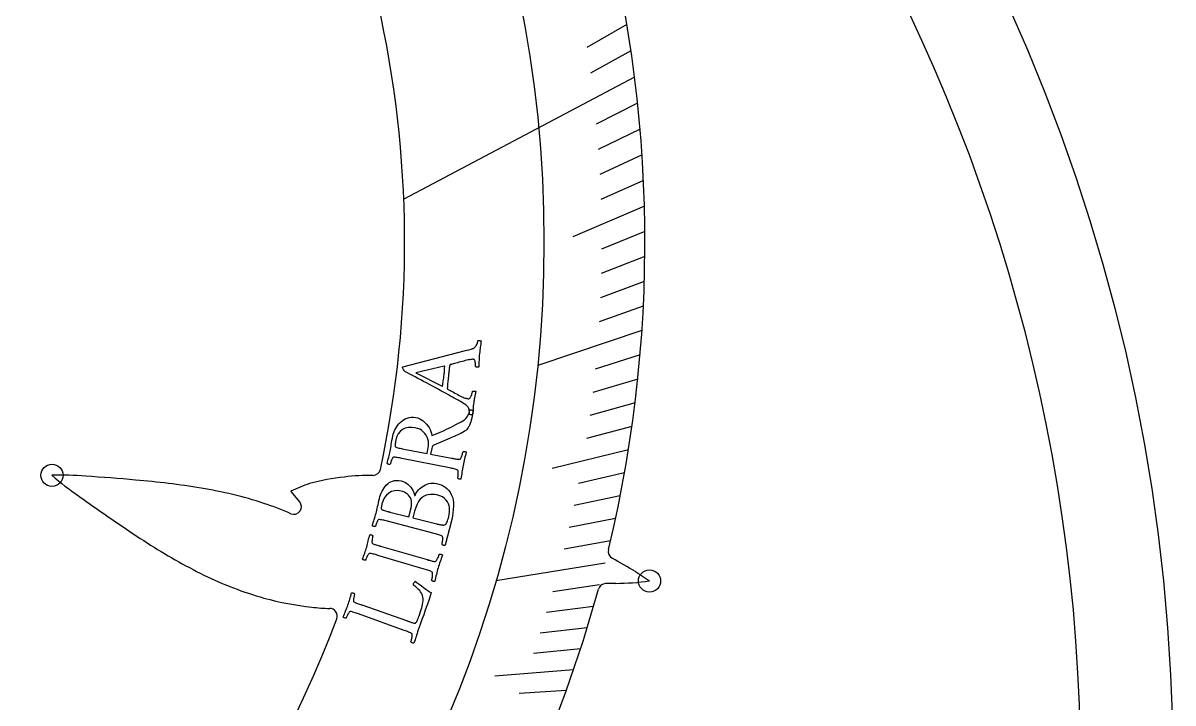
# Model space of a CAD drawing. Header units: millimetres. Extents: x -61 to 61, y -61 to 61.
# Drawn here: x 22.95 to 60.75, y 2.2 to 24.56 of the extents above; entities that cross this region are included whole.
import ezdxf

# ---------------------------------------------------------------- set-up
doc = ezdxf.new("R2010")
doc.units = ezdxf.units.MM
for name, color, linetype in [('CUT_INNER', 6, 'Continuous'), ('CUT_OUTER', 1, 'Continuous'), ('ENGRAVE', 7, 'Continuous'), ('ENGRAVE_FINE', 8, 'Continuous'), ('TEXT', 5, 'Continuous')]:
    doc.layers.add(name, color=color, linetype=linetype)

msp = doc.modelspace()

# ---------------------------------------------------------------- linework, layer by layer
at = {"layer": 'CUT_INNER'}
for points in [[(32.0443, 8.812), (31.7602, 9.1575), (31.7567, 9.1621)], [(43.079, 6.5205), (43.5372, 6.2134), (43.5414, 6.2102)], [(42.4329, 6.1324), (42.0939, 6.1226)]]:
    msp.add_lwpolyline(points, dxfattribs=at)
for centre, radius, start, end in [((0.0003, 17.36), 35.4924, 347.83564, 87.61872), ((0.0008, 0.0006), 57.7115, 352.757445, 58.378009), ((0.0011, 17.3601), 43.3891, 346.51414, 46.33951), ((34.4514, 9.9336), 0.25, 271.31579, 347.87109), ((24.1955, 0.4399), 9.2508, 84.94675, 91.83339), ((29.995, 16.6479), 9.2532, 228.79635, 235.67292), ((20.4934, -59.9194), 69.7207, 84.93513, 86.285402), ((23.4948, -26.1358), 35.804, 83.20487, 84.94646), ((34.3271, 2.1394), 7.5339, 96.2197, 105.10536), ((34.4468, 1.6607), 8.023, 89.92651, 96.69965), ((25.0857, -12.811), 22.3846, 80.45135, 83.21302), ((26.1503, -6.4822), 15.9669, 76.61797, 80.45144), ((34.5932, 3.1576), 6.6408, 109.61593, 115.28519), ((67.7813, 69.021), 73.8318, 234.375973, 235.650986), ((26.9391, -3.1587), 12.5511, 71.7716, 76.6095), ((27.8409, -0.487), 9.7313, 66.27961, 71.89458), ((31.8512, 8.6532), 0.25, 247.52911, 39.43009), ((46.3312, 37.6628), 35.8391, 235.67699, 237.41524), ((39.1013, 26.3451), 22.4093, 237.40711, 240.16278), ((42.4369, 7.183), 0.25, 166.46763, 240.21461), ((35.9048, 20.772), 15.9846, 240.16267, 243.98778), ((22.4195, -28.1233), 40.3361, 59.19073, 60.44977), ((34.4027, 17.6982), 12.5633, 243.99617, 248.82475), ((42.1012, 5.8727), 0.25, 91.66039, 164.70703), ((42.3405, 15.384), 9.252, 270.57197, 277.45772), ((0.0006, 17.3589), 43.3893, 271.92291, 344.73972), ((33.7322, 15.9761), 10.7154, 248.84193, 254.49307), ((33.4722, 15.0453), 9.7489, 254.50256, 263.93936), ((33.1226, 10.6992), 5.3913, 262.75743, 269.01756), ((33.0263, 5.0587), 0.25, 339.43359, 89.10938), ((0.0003, 17.3593), 35.4923, 272.38119, 339.57104)]:
    msp.add_arc(centre, radius, start, end, dxfattribs=at)
at = {"layer": 'CUT_OUTER'}
msp.add_circle((0, 0), 60.75, dxfattribs=at)
at = {"layer": 'ENGRAVE'}
for points in [[(43.0505, 22.7793), (35.4649, 18.7655)], [(43.292, 14.441), (39.867, 13.2985)], [(42.086, 6.8011), (38.4941, 6.2206)]]:
    msp.add_lwpolyline(points, dxfattribs=at)
for centre, radius in [((0, 17.3597), 40.0734), ((23.8989, 9.6863), 0.3645), ((43.5421, 6.21), 0.3645)]:
    msp.add_circle(centre, radius, dxfattribs=at)
at = {"layer": 'ENGRAVE_FINE'}
for points in [[(42.7972, 24.5091), (41.4788, 23.7541)], [(42.9331, 23.6422), (41.6003, 22.9083)], [(43.1499, 21.9207), (41.7899, 21.2298)], [(43.2317, 21.0668), (41.8586, 20.3977)], [(43.2961, 20.2179), (41.9105, 19.5709)], [(43.3435, 19.3744), (41.9457, 18.7496)], [(43.3743, 18.5365), (41.0207, 17.5307)], [(43.3889, 17.7045), (41.9681, 17.1248)], [(43.3876, 16.8788), (41.9559, 16.3218)], [(43.3708, 16.0594), (41.9286, 15.5254)], [(43.3388, 15.2467), (41.8867, 14.7359)], [(43.2308, 13.6423), (41.7599, 13.1781)], [(43.1554, 12.8509), (41.6759, 12.4103)], [(43.0663, 12.067), (41.5786, 11.6501)], [(42.9638, 11.2907), (41.4683, 10.8977)], [(42.8482, 10.5222), (40.3382, 9.9058)], [(42.7199, 9.7617), (41.2103, 9.4167)], [(42.5792, 9.0092), (41.0632, 8.6884)], [(42.4264, 8.2648), (40.9045, 7.9683)], [(42.2619, 7.5288), (40.7346, 7.2567)], [(41.899, 6.0819), (40.3622, 5.8588)], [(41.7013, 5.3712), (40.1604, 5.1728)], [(41.493, 4.6692), (39.9485, 4.4954)], [(41.2746, 3.9758), (39.727, 3.8267)], [(41.0462, 3.2912), (38.4567, 3.0835)], [(40.8083, 2.6153), (39.256, 2.5158)]]:
    msp.add_lwpolyline(points, dxfattribs=at)
at = {"layer": 'TEXT'}
for points in [[(37.2564, 12.151), (37.2509, 12.1541), (37.2345, 12.1633), (37.2071, 12.1786), (37.1687, 12.2), (37.1209, 12.2266), (37.0652, 12.2573), (37.0017, 12.2921), (36.9302, 12.3311), (36.8527, 12.3734), (36.7709, 12.4182), (36.6848, 12.4657), (36.5945, 12.5156), (36.5013, 12.5669), (36.4066, 12.6185), (36.3105, 12.6702), (36.2129, 12.7222), (36.1156, 12.7736), (36.0202, 12.8239), (35.9269, 12.8731), (35.8355, 12.921), (35.7478, 12.967), (35.6655, 13.01), (35.5885, 13.0502), (35.517, 13.0875), (35.5025, 13.0987), (35.4875, 13.1144), (35.4721, 13.1345), (35.4563, 13.159), (35.4424, 13.1839), (35.4329, 13.2054), (35.4278, 13.2233), (35.427, 13.2377), (35.4275, 13.2409), (35.4282, 13.2435), (35.429, 13.2453), (35.43, 13.2465), (35.4312, 13.2476), (35.4327, 13.2494), (35.4346, 13.2518), (35.4367, 13.2549), (37.4986, 13.7864), (37.6001, 13.8148), (37.676, 13.8365), (37.7264, 13.8514), (37.7511, 13.8596), (37.7724, 13.8696), (37.7927, 13.8844), (37.812, 13.9039), (37.8303, 13.9282), (37.847, 13.9549), (37.8615, 13.9819), (37.8739, 14.009), (37.8841, 14.0364), (37.8921, 14.0614), (37.8981, 14.0815), (37.9019, 14.0966), (37.9036, 14.1068), (37.915, 14.1124), (37.9288, 14.1154), (37.945, 14.1157), (37.9636, 14.1134), (37.9814, 14.1099), (37.9952, 14.1068), (38.0049, 14.104), (38.0105, 14.1015), (38.0021, 14.047), (37.9941, 13.9955), (37.9865, 13.9468), (37.9794, 13.901), (37.9726, 13.8544), (37.9661, 13.8035), (37.9598, 13.7481), (37.9537, 13.6883), (37.9479, 13.6252), (37.9432, 13.5676), (37.9398, 13.5155), (37.9376, 13.4689), (37.9357, 13.4222), (37.9335, 13.3699), (37.9309, 13.3121), (37.9278, 13.2486), (37.918, 13.243), (37.9057, 13.2398), (37.8907, 13.2391), (37.8731, 13.2409), (37.8557, 13.2446), (37.8414, 13.2497), (37.8301, 13.2562), (37.8218, 13.264), (37.8231, 13.2839), (37.8233, 13.3088), (37.8223, 13.3387), (37.8201, 13.3736), (37.8164, 13.4081), (37.8109, 13.437), (37.8035, 13.4602), (37.7944, 13.4777), (37.7861, 13.4854), (37.7747, 13.4914), (37.7603, 13.4958), (37.7428, 13.4986), (37.7225, 13.4991), (37.696, 13.497), (37.6633, 13.4925), (37.6243, 13.4855), (37.5807, 13.4765), (37.5344, 13.4662), (37.4853, 13.4544), (37.4333, 13.4414), (37.3804, 13.4276), (37.3281, 13.4139), (37.2766, 13.4001), (37.2258, 13.3862), (37.1775, 13.373), (37.1337, 13.3611), (37.0944, 13.3503), (37.0595, 13.3408), (37.0309, 13.3331), (37.0105, 13.3275), (36.9982, 13.3242), (36.9941, 13.3231), (36.9936, 13.3227), (36.992, 13.3214), (36.9894, 13.3193), (36.9857, 13.3164), (36.982, 13.3129), (36.9792, 13.3094), (36.9773, 13.3058), (36.9764, 13.3021), (36.9715, 13.2723), (36.9666, 13.2392), (36.9618, 13.2027), (36.9571, 13.1629), (36.9524, 13.1221), (36.9479, 13.0827), (36.9434, 13.0447), (36.9392, 13.0082), (36.938, 12.9988), (36.9369, 12.9893), (36.9358, 12.9799), (36.9347, 12.9705), (36.9336, 12.9613), (36.9326, 12.9526), (36.9316, 12.9443), (36.9306, 12.9365), (36.9242, 12.8821), (36.9184, 12.8319), (36.9134, 12.7859), (36.909, 12.7441), (36.905, 12.7015), (36.9009, 12.6532), (36.8967, 12.5992), (36.8925, 12.5394), (36.8926, 12.5372), (36.8933, 12.5345), (36.8947, 12.5312), (36.8967, 12.5274), (36.8987, 12.5237), (36.9002, 12.5212), (36.9011, 12.5196), (36.9014, 12.5191), (36.9059, 12.5167), (36.9194, 12.5095), (36.9419, 12.4976), (36.9734, 12.4808), (37.0111, 12.4607), (37.0522, 12.4387), (37.0966, 12.4147), (37.1443, 12.3888), (37.193, 12.3626), (37.2401, 12.3378), (37.2857, 12.3143), (37.3299, 12.2922), (37.3732, 12.2704), (37.4131, 12.2522), (37.4497, 12.2376), (37.4829, 12.2266), (37.5129, 12.2182), (37.5397, 12.2115), (37.5633, 12.2064), (37.5838, 12.203), (37.6041, 12.204), (37.6232, 12.2127), (37.6413, 12.2292), (37.6582, 12.2535), (37.6735, 12.282), (37.6867, 12.3113), (37.6978, 12.3414), (37.7069, 12.3723), (37.714, 12.4006), (37.7193, 12.423), (37.7229, 12.4396), (37.7248, 12.4502), (37.7311, 12.4531), (37.7413, 12.4549), (37.7555, 12.4558), (37.7737, 12.4556), (37.7924, 12.4544), (37.8084, 12.4521), (37.8216, 12.4487), (37.8319, 12.4442), (37.8254, 12.409), (37.8192, 12.3766), (37.8134, 12.3468), (37.8078, 12.3197), (37.8025, 12.2939), (37.7971, 12.2681), (37.7916, 12.2423), (37.7862, 12.2165), (37.7807, 12.1886), (37.7751, 12.1566), (37.7694, 12.1204), (37.7635, 12.0801), (37.7581, 12.0393), (37.7535, 12.0019), (37.7498, 11.9678), (37.7471, 11.9369), (37.7448, 11.9077), (37.7425, 11.8786), (37.7402, 11.8494), (37.7379, 11.8202), (37.7352, 11.7891), (37.732, 11.7542), (37.7281, 11.7154), (37.7237, 11.6727), (37.7174, 11.6702), (37.7072, 11.6693), (37.6932, 11.6699), (37.6753, 11.6721), (37.6568, 11.6754), (37.6411, 11.6793), (37.6281, 11.6837), (37.6179, 11.6887), (37.6199, 11.7091), (37.6206, 11.7359), (37.6201, 11.7689), (37.6183, 11.8083), (37.6141, 11.8476), (37.6062, 11.8802), (37.5946, 11.9063), (37.5795, 11.9258), (37.5465, 11.9588), (37.511, 11.9899), (37.4731, 12.0191), (37.4327, 12.0464), (37.3905, 12.0728), (37.347, 12.099), (37.3023, 12.125), (37.2564, 12.151)], [(35.8598, 13.0574), (36.7212, 12.6152), (36.7217, 12.6152), (36.7232, 12.6154), (36.7256, 12.6157), (36.729, 12.6161), (36.7325, 12.6167), (36.735, 12.6177), (36.7366, 12.619), (36.7373, 12.6207), (36.7439, 12.6579), (36.7507, 12.6986), (36.7576, 12.7429), (36.7646, 12.7907), (36.7713, 12.8379), (36.7771, 12.8802), (36.782, 12.9176), (36.786, 12.9501), (36.7908, 12.9922), (36.7948, 13.0323), (36.7981, 13.0704), (36.8006, 13.1064), (36.8028, 13.1422), (36.8051, 13.1796), (36.8076, 13.2187), (36.8103, 13.2595), (36.81, 13.2629), (36.8086, 13.2658), (36.8058, 13.2682), (36.8018, 13.2699), (36.7977, 13.2712), (36.7948, 13.2721), (36.7931, 13.2727), (36.7925, 13.2728)], [(35.102, 10.9777), (35.1154, 11.0368), (35.134, 11.0959), (35.1579, 11.1551), (35.1869, 11.2143), (35.2207, 11.272), (35.2587, 11.3264), (35.3008, 11.3778), (35.3472, 11.4259), (35.3977, 11.4696), (35.4523, 11.5073), (35.5109, 11.5392), (35.5736, 11.5652), (35.6401, 11.5837), (35.7103, 11.5934), (35.7841, 11.5941), (35.8615, 11.5859), (35.9263, 11.5709), (35.9888, 11.547), (36.0488, 11.5143), (36.1064, 11.4727), (36.1604, 11.4243), (36.2098, 11.3714), (36.2545, 11.3138), (36.2944, 11.2517), (36.3286, 11.1871), (36.3558, 11.1225), (36.3761, 11.0577), (36.3896, 10.9928), (36.4772, 11.0268), (36.5614, 11.0608), (36.642, 11.0945), (36.7192, 11.1281), (36.7946, 11.1622), (36.8699, 11.1974), (36.9451, 11.2338), (37.0202, 11.2713), (37.0972, 11.3107), (37.1781, 11.3525), (37.263, 11.3968), (37.3519, 11.4437), (37.4079, 11.4768), (37.4575, 11.5127), (37.5007, 11.5514), (37.5376, 11.5929), (37.5692, 11.64), (37.5966, 11.6953), (37.6199, 11.7589), (37.639, 11.8308), (37.6492, 11.8357), (37.6622, 11.8372), (37.6781, 11.8354), (37.6969, 11.8302), (37.715, 11.8238), (37.729, 11.8186), (37.7387, 11.8144), (37.7443, 11.8114), (37.7301, 11.7211), (37.7152, 11.639), (37.6997, 11.5652), (37.6836, 11.4996), (37.6676, 11.4424), (37.652, 11.3937), (37.6371, 11.3536), (37.6227, 11.322), (37.6107, 11.3023), (37.5959, 11.2791), (37.5784, 11.2524), (37.5581, 11.2222), (37.5333, 11.1911), (37.5022, 11.1616), (37.4647, 11.1336), (37.421, 11.1072), (37.4001, 11.0965), (37.3713, 11.0822), (37.3346, 11.0644), (37.2901, 11.043), (37.239, 11.0189), (37.1827, 10.9928), (37.1212, 10.9648), (37.0544, 10.9349), (36.9839, 10.9036), (36.911, 10.8714), (36.8357, 10.8384), (36.7579, 10.8045), (36.6795, 10.7706), (36.6018, 10.7378), (36.5251, 10.706), (36.4491, 10.6751), (36.4261, 10.6606), (36.4074, 10.6385), (36.3932, 10.609), (36.3834, 10.5719), (36.3476, 10.3825), (37.0306, 10.2514), (37.0362, 10.2503), (37.0418, 10.2492), (37.0475, 10.2482), (37.0531, 10.2471), (37.0587, 10.246), (37.0644, 10.2449), (37.07, 10.2438), (37.0756, 10.2428), (37.1105, 10.2362), (37.1437, 10.2302), (37.1754, 10.2247), (37.2054, 10.2198), (37.2335, 10.216), (37.2593, 10.2139), (37.2827, 10.2135), (37.3037, 10.2148), (37.3141, 10.2197), (37.3252, 10.2304), (37.3368, 10.2469), (37.3491, 10.2693), (37.3612, 10.2952), (37.3722, 10.3222), (37.3823, 10.3505), (37.3913, 10.3799), (37.399, 10.4076), (37.4051, 10.4306), (37.4096, 10.4491), (37.4125, 10.4628), (37.4224, 10.4663), (37.4349, 10.4681), (37.4499, 10.4682), (37.4676, 10.4665), (37.485, 10.4632), (37.4991, 10.4583), (37.5101, 10.4517), (37.5178, 10.4435), (37.5036, 10.3873), (37.4898, 10.3323), (37.4764, 10.2785), (37.4634, 10.2258), (37.4508, 10.1733), (37.4387, 10.12), (37.4271, 10.0659), (37.416, 10.0109), (37.4057, 9.9571), (37.396, 9.9028), (37.3868, 9.8478), (37.3782, 9.7922), (37.3698, 9.736), (37.3615, 9.6793), (37.3532, 9.6221), (37.345, 9.5644), (37.3348, 9.5597), (37.3222, 9.5577), (37.3072, 9.5585), (37.2899, 9.562), (37.2729, 9.5672), (37.259, 9.5729), (37.2481, 9.5793), (37.2403, 9.5863), (37.2428, 9.6001), (37.2456, 9.6189), (37.2487, 9.6425), (37.252, 9.6711), (37.2548, 9.7019), (37.2563, 9.7322), (37.2564, 9.762), (37.2552, 9.7913), (37.2524, 9.8173), (37.2479, 9.8369), (37.2415, 9.8501), (37.2334, 9.8571), (37.2107, 9.8687), (37.1843, 9.8793), (37.1543, 9.8889), (37.1207, 9.8975), (37.0846, 9.9057), (37.047, 9.9138), (37.008, 9.922), (36.9675, 9.9303), (35.4045, 10.2407), (35.3638, 10.2487), (35.3243, 10.2563), (35.2859, 10.2635), (35.2487, 10.2701), (35.2135, 10.2754), (35.1816, 10.2785), (35.1529, 10.2792), (35.1274, 10.2777), (35.1159, 10.275), (35.1046, 10.266), (35.0934, 10.2507), (35.0824, 10.229), (35.0718, 10.2039), (35.0618, 10.1782), (35.0524, 10.1519), (35.0436, 10.125), (35.0358, 10.0999), (35.0297, 10.079), (35.025, 10.0621), (35.022, 10.0493), (35.0121, 10.0464), (34.9997, 10.0451), (34.9846, 10.0456), (34.967, 10.0477), (34.9498, 10.0515), (34.9357, 10.0566), (34.9249, 10.0632), (34.9173, 10.0712), (34.9303, 10.1239), (34.9434, 10.176), (34.9564, 10.2273), (34.9695, 10.278), (34.9823, 10.3282), (34.9941, 10.3785), (35.0052, 10.4286), (35.0154, 10.4787), (35.0256, 10.5316), (35.0355, 10.5866), (35.0453, 10.6437), (35.0549, 10.703), (35.065, 10.7654), (35.0762, 10.832), (35.0886, 10.9027), (35.102, 10.9777)], [(35.8402, 11.2472), (35.7237, 11.2589), (35.6154, 11.2532), (35.5152, 11.2302), (35.4232, 11.1898), (35.3429, 11.1288), (35.278, 11.0438), (35.2285, 10.9346), (35.1939, 10.8012), (35.1907, 10.7829), (35.1872, 10.7602), (35.1833, 10.7331), (35.1791, 10.7017), (35.1768, 10.6714), (35.1785, 10.6474), (35.1844, 10.6299), (35.1944, 10.6188), (35.213, 10.6086), (35.2378, 10.5988), (35.2687, 10.5895), (35.3058, 10.5806), (35.3461, 10.5721), (35.3867, 10.5637), (35.4276, 10.5555), (35.4687, 10.5475), (36.235, 10.4041), (36.2714, 10.5966), (36.2802, 10.6669), (36.2803, 10.7371), (36.2718, 10.8072), (36.2546, 10.877), (36.2293, 10.9444), (36.1962, 11.0071), (36.1554, 11.065), (36.1069, 11.1182), (36.051, 11.1643), (35.9879, 11.2012), (35.9176, 11.2288), (35.8402, 11.2472)], [(34.6663, 8.9256), (34.6823, 8.984), (34.7019, 9.0425), (34.7251, 9.1011), (34.7519, 9.1599), (34.7822, 9.2169), (34.816, 9.2703), (34.8533, 9.3203), (34.8941, 9.3666), (34.9388, 9.4083), (34.9876, 9.4438), (35.0407, 9.4734), (35.098, 9.497), (35.1598, 9.5128), (35.2263, 9.5192), (35.2975, 9.5161), (35.3735, 9.5035), (35.44, 9.4846), (35.5015, 9.4585), (35.5579, 9.4251), (35.6093, 9.3844), (35.6552, 9.3392), (35.6953, 9.2924), (35.7296, 9.2439), (35.7581, 9.1937), (35.7812, 9.1448), (35.7994, 9.1001), (35.8126, 9.0596), (35.8208, 9.0234), (35.8236, 9.0184), (35.827, 9.0162), (35.831, 9.0167), (35.8357, 9.0199), (35.8479, 9.0533), (35.8653, 9.0883), (35.8879, 9.125), (35.9158, 9.1635), (35.9485, 9.2022), (35.9856, 9.2398), (36.0269, 9.2762), (36.0727, 9.3115), (36.1221, 9.3439), (36.1746, 9.3716), (36.2301, 9.3946), (36.2888, 9.4129), (36.3499, 9.4251), (36.4127, 9.4296), (36.4773, 9.4265), (36.5436, 9.4157), (36.6199, 9.3956), (36.6919, 9.3693), (36.7596, 9.3367), (36.823, 9.2979), (36.8817, 9.2511), (36.9353, 9.1947), (36.9838, 9.1287), (37.0271, 9.0529), (37.0609, 8.9703), (37.0841, 8.8789), (37.0965, 8.7789), (37.0981, 8.6702), (37.0916, 8.558), (37.0801, 8.4475), (37.0634, 8.3386), (37.0417, 8.2314), (36.8223, 7.3829), (36.8118, 7.3788), (36.7991, 7.3776), (36.7842, 7.3792), (36.7671, 7.3838), (36.7504, 7.3899), (36.7369, 7.3965), (36.7264, 7.4035), (36.719, 7.4109), (36.7223, 7.4246), (36.7262, 7.4431), (36.7307, 7.4666), (36.7357, 7.4949), (36.7403, 7.5254), (36.7436, 7.5556), (36.7454, 7.5853), (36.746, 7.6147), (36.7447, 7.6408), (36.7413, 7.6606), (36.7358, 7.6742), (36.7281, 7.6816), (36.706, 7.6946), (36.6803, 7.7067), (36.651, 7.7181), (36.6179, 7.7286), (36.5824, 7.7389), (36.5453, 7.7492), (36.5068, 7.7597), (36.4669, 7.7704), (34.9258, 8.1756), (34.8857, 8.186), (34.8467, 8.1959), (34.8088, 8.2053), (34.772, 8.2142), (34.7372, 8.2215), (34.7055, 8.2264), (34.6769, 8.2289), (34.6514, 8.2289), (34.6397, 8.2268), (34.6279, 8.2185), (34.6158, 8.2038), (34.6036, 8.1829), (34.5915, 8.1583), (34.5799, 8.1329), (34.5689, 8.1067), (34.5583, 8.0796), (34.5488, 8.0542), (34.5413, 8.0331), (34.5356, 8.0162), (34.5318, 8.0035), (34.5218, 8.0011), (34.5092, 8.0006), (34.4943, 8.002), (34.4768, 8.0052), (34.4598, 8.0099), (34.4461, 8.0159), (34.4356, 8.0231), (34.4285, 8.0315), (34.4447, 8.0835), (34.4609, 8.135), (34.4771, 8.186), (34.4933, 8.2366), (34.5092, 8.2868), (34.5241, 8.3368), (34.5382, 8.3866), (34.5514, 8.4361), (34.5646, 8.4882), (34.5776, 8.5422), (34.5906, 8.5981), (34.6035, 8.6559), (34.617, 8.7168), (34.632, 8.7821), (34.6484, 8.8516), (34.6663, 8.9256)], [(35.6302, 8.3202), (35.7037, 8.6152), (35.7184, 8.6925), (35.7231, 8.764), (35.718, 8.8296), (35.7029, 8.8893), (35.68, 8.9432), (35.651, 8.9914), (35.616, 9.034), (35.5749, 9.071), (35.5299, 9.1024), (35.4828, 9.1283), (35.4337, 9.1486), (35.3826, 9.1634), (35.2663, 9.1805), (35.1594, 9.1759), (35.0619, 9.1496), (34.9738, 9.1018), (34.897, 9.0356), (34.8339, 8.954), (34.7841, 8.8568), (34.7476, 8.744), (34.7433, 8.7259), (34.7385, 8.7034), (34.733, 8.6767), (34.727, 8.6456), (34.7228, 8.6154), (34.7232, 8.5914), (34.728, 8.5735), (34.7374, 8.5618), (34.7531, 8.5528), (34.7732, 8.5438), (34.7978, 8.5348), (34.8268, 8.5259), (34.8586, 8.5171), (34.8913, 8.5082), (34.925, 8.4993), (34.9597, 8.4903), (34.9669, 8.4885), (34.9736, 8.4868), (34.9799, 8.4852), (34.9857, 8.4838), (34.9912, 8.4823), (34.9968, 8.4809), (35.0023, 8.4795), (35.0079, 8.4781)], [(35.7672, 8.2855), (36.5525, 8.0863), (36.5672, 8.0826), (36.5855, 8.0784), (36.6073, 8.0735), (36.6326, 8.0679), (36.6594, 8.0625), (36.6857, 8.0579), (36.7115, 8.0543), (36.7368, 8.0515), (36.7598, 8.0499), (36.7788, 8.0498), (36.7937, 8.0513), (36.8045, 8.0543), (36.8304, 8.0719), (36.8531, 8.0945), (36.8726, 8.1223), (36.889, 8.1551), (36.9034, 8.1924), (36.9173, 8.2335), (36.9306, 8.2786), (36.9434, 8.3276), (36.9577, 8.3976), (36.9667, 8.4683), (36.9702, 8.5394), (36.9683, 8.611), (36.9583, 8.6812), (36.9372, 8.7482), (36.9053, 8.8118), (36.8625, 8.8722), (36.8065, 8.9266), (36.7351, 8.9726), (36.6482, 9.0101), (36.546, 9.0393), (36.4769, 9.0516), (36.4075, 9.0571), (36.3378, 9.056), (36.2677, 9.0481), (36.1989, 9.0304), (36.1326, 8.9999), (36.069, 8.9565), (36.0079, 8.9004), (35.9514, 8.8285), (35.9016, 8.738), (35.8582, 8.6289), (35.8212, 8.5011)], [(34.2455, 7.3261), (34.2599, 7.3766), (34.2733, 7.4267), (34.2858, 7.4763), (34.2973, 7.5254), (34.3086, 7.5749), (34.3204, 7.6254), (34.3326, 7.6769), (34.3453, 7.7295), (34.3557, 7.7331), (34.3684, 7.734), (34.3832, 7.732), (34.4002, 7.7274), (34.4169, 7.7212), (34.4304, 7.7147), (34.4409, 7.7078), (34.4483, 7.7007), (34.4451, 7.6878), (34.4413, 7.6704), (34.437, 7.6483), (34.432, 7.6217), (34.4273, 7.5932), (34.4235, 7.5653), (34.4206, 7.5381), (34.4186, 7.5116), (34.4185, 7.4879), (34.4213, 7.469), (34.4269, 7.455), (34.4355, 7.4459), (34.4539, 7.4355), (34.4753, 7.4253), (34.4998, 7.4155), (34.5274, 7.406), (34.5573, 7.3966), (34.5886, 7.387), (34.6213, 7.3772), (34.6554, 7.3672), (34.6609, 7.3656), (34.6664, 7.364), (34.672, 7.3625), (34.6775, 7.3609), (34.683, 7.3593), (34.6885, 7.3577), (34.694, 7.3561), (34.6995, 7.3545), (36.2306, 6.913), (36.2361, 6.9114), (36.2416, 6.9099), (36.2472, 6.9083), (36.2527, 6.9067), (36.2582, 6.9051), (36.2637, 6.9035), (36.2692, 6.9019), (36.2747, 6.9003), (36.3088, 6.8906), (36.3414, 6.8816), (36.3724, 6.8733), (36.4019, 6.8657), (36.4295, 6.8593), (36.455, 6.8549), (36.4782, 6.8524), (36.4993, 6.8517), (36.5101, 6.8557), (36.5221, 6.8653), (36.5352, 6.8807), (36.5495, 6.9019), (36.5638, 6.9265), (36.5773, 6.9525), (36.5899, 6.9797), (36.6016, 7.0082), (36.6118, 7.035), (36.6199, 7.0575), (36.6261, 7.0754), (36.6302, 7.0889), (36.6404, 7.0914), (36.653, 7.0921), (36.668, 7.0908), (36.6854, 7.0875), (36.7024, 7.0826), (36.716, 7.0764), (36.7263, 7.0689), (36.7333, 7.06), (36.714, 7.0053), (36.6953, 6.9518), (36.6771, 6.8994), (36.6593, 6.8482), (36.642, 6.7971), (36.6251, 6.7451), (36.6086, 6.6922), (36.5926, 6.6385), (36.5775, 6.5859), (36.5629, 6.5326), (36.5487, 6.4787), (36.535, 6.4241), (36.5216, 6.3689), (36.5082, 6.3132), (36.4947, 6.257), (36.4813, 6.2003), (36.4707, 6.1965), (36.4579, 6.1957), (36.4431, 6.1979), (36.4261, 6.2029), (36.4097, 6.2096), (36.3964, 6.2166), (36.3861, 6.2239), (36.379, 6.2316), (36.3827, 6.2451), (36.3872, 6.2636), (36.3925, 6.2869), (36.3984, 6.315), (36.404, 6.3454), (36.4082, 6.3754), (36.411, 6.4051), (36.4125, 6.4344), (36.4121, 6.4605), (36.4093, 6.4804), (36.4042, 6.4942), (36.3968, 6.5019), (36.3752, 6.5155), (36.3499, 6.5285), (36.3209, 6.5408), (36.2882, 6.5524), (36.253, 6.5638), (36.2163, 6.5754), (36.1782, 6.5871), (36.1386, 6.599), (34.6114, 7.0538), (34.5716, 7.0655), (34.5329, 7.0766), (34.4954, 7.0872), (34.4588, 7.0973), (34.4244, 7.1057), (34.3929, 7.1116), (34.3643, 7.115), (34.3388, 7.1158), (34.3271, 7.1142), (34.315, 7.1062), (34.3025, 7.092), (34.2896, 7.0714), (34.2767, 7.0472), (34.2643, 7.0222), (34.2524, 6.9964), (34.2409, 6.9696), (34.2307, 6.9446), (34.2225, 6.9237), (34.2162, 6.907), (34.212, 6.8944), (34.2019, 6.8924), (34.1894, 6.8923), (34.1745, 6.8941), (34.1571, 6.8979), (34.1403, 6.9032), (34.1267, 6.9096), (34.1165, 6.9171), (34.1097, 6.9257), (34.1275, 6.9772), (34.1453, 7.0281), (34.1632, 7.0786), (34.1811, 7.1287), (34.1985, 7.1783), (34.2151, 7.2278), (34.2308, 7.2771), (34.2455, 7.3261)], [(35.5872, 4.896), (35.5913, 4.8946), (35.5962, 4.8929), (35.6021, 4.8908), (35.6088, 4.8885), (35.6263, 4.8823), (35.6463, 4.8753), (35.6687, 4.8675), (35.6936, 4.8588), (35.7193, 4.85), (35.7439, 4.8422), (35.7677, 4.8351), (35.7904, 4.829), (35.8106, 4.8244), (35.8266, 4.8224), (35.8384, 4.8229), (35.8461, 4.8259), (35.8642, 4.8413), (35.8806, 4.8596), (35.8952, 4.8808), (35.908, 4.905), (35.9209, 4.9345), (35.9357, 4.9719), (35.9523, 5.0171), (35.9709, 5.0701), (36.0393, 5.2723), (36.0555, 5.3255), (36.0695, 5.3824), (36.0813, 5.4427), (36.0909, 5.5065), (36.0966, 5.5696), (36.0968, 5.6275), (36.0914, 5.6803), (36.0806, 5.7279), (36.0651, 5.7688), (36.0447, 5.81), (36.0194, 5.8514), (35.9891, 5.8931), (35.9523, 5.9353), (35.9078, 5.9781), (35.8554, 6.0215), (35.7952, 6.0655), (35.7875, 6.0745), (35.784, 6.0871), (35.7846, 6.1035), (35.7894, 6.1236), (35.8002, 6.1533), (35.812, 6.1767), (35.8249, 6.1937), (35.8387, 6.2045), (35.9047, 6.1552), (35.9725, 6.1039), (36.0421, 6.0507), (36.1136, 5.9954), (36.1839, 5.9427), (36.2499, 5.8971), (36.3116, 5.8586), (36.3691, 5.8272), (36.3219, 5.681), (36.2734, 5.5358), (36.2235, 5.3915), (36.1723, 5.2482), (36.1191, 5.1007), (36.063, 4.944), (36.0039, 4.7779), (35.9417, 4.6027), (35.9204, 4.5419), (35.9008, 4.484), (35.883, 4.4291), (35.8669, 4.3772), (35.8512, 4.3264), (35.8343, 4.2751), (35.8164, 4.223), (35.7975, 4.1703), (35.7866, 4.1672), (35.7739, 4.1671), (35.7592, 4.1701), (35.7425, 4.1761), (35.7265, 4.1837), (35.7136, 4.1914), (35.7038, 4.1993), (35.6971, 4.2073), (35.7016, 4.2207), (35.7071, 4.2388), (35.7136, 4.2618), (35.7211, 4.2895), (35.7284, 4.3195), (35.7343, 4.3493), (35.7388, 4.3788), (35.7419, 4.408), (35.7429, 4.434), (35.7413, 4.4541), (35.737, 4.4682), (35.73, 4.4762), (35.7092, 4.4911), (35.6847, 4.5054), (35.6564, 4.5193), (35.6244, 4.5328), (35.5899, 4.5461), (35.5539, 4.5597), (35.5165, 4.5736), (35.4777, 4.5877), (33.9784, 5.1274), (33.9393, 5.1413), (33.9014, 5.1547), (33.8644, 5.1673), (33.8285, 5.1794), (33.7946, 5.1898), (33.7635, 5.1975), (33.7352, 5.2024), (33.7097, 5.2047), (33.6979, 5.2037), (33.6854, 5.1965), (33.6721, 5.1829), (33.6581, 5.1631), (33.6439, 5.1397), (33.6301, 5.1154), (33.6167, 5.0903), (33.6038, 5.0642), (33.5922, 5.0398), (33.5828, 5.0194), (33.5756, 5.0031), (33.5707, 4.9908), (33.5605, 4.9893), (33.548, 4.9899), (33.5332, 4.9926), (33.5161, 4.9973), (33.4996, 5.0035), (33.4864, 5.0107), (33.4767, 5.0187), (33.4703, 5.0278), (33.491, 5.0781), (33.5117, 5.128), (33.5323, 5.1774), (33.553, 5.2264), (33.5732, 5.275), (33.5925, 5.3234), (33.6109, 5.3718), (33.6284, 5.4199), (33.6456, 5.4695), (33.6618, 5.5187), (33.6771, 5.5675), (33.6913, 5.616), (33.7054, 5.6647), (33.7199, 5.7145), (33.735, 5.7653), (33.7507, 5.8171), (33.7613, 5.8201), (33.7739, 5.8202), (33.7886, 5.8174), (33.8054, 5.8118), (33.8216, 5.8047), (33.8348, 5.7975), (33.8449, 5.79), (33.8519, 5.7824), (33.8479, 5.7698), (33.8432, 5.7526), (33.8376, 5.7309), (33.8312, 5.7046), (33.8249, 5.6763), (33.8195, 5.6487), (33.8151, 5.6217), (33.8116, 5.5954), (33.8102, 5.5717), (33.8119, 5.5527), (33.8168, 5.5384), (33.8248, 5.5288), (33.8426, 5.5174), (33.8634, 5.5061), (33.8873, 5.4949), (33.9143, 5.4839), (33.9436, 5.4728), (33.9743, 5.4614), (34.0064, 5.4498), (34.04, 5.4379), (34.0454, 5.436), (34.0508, 5.4341), (34.0562, 5.4322), (34.0616, 5.4303), (34.067, 5.4284), (34.0724, 5.4265), (34.0778, 5.4246), (34.0833, 5.4228)]]:
    msp.add_lwpolyline(points, close=True, dxfattribs=at)

doc.saveas('drawing.dxf')
